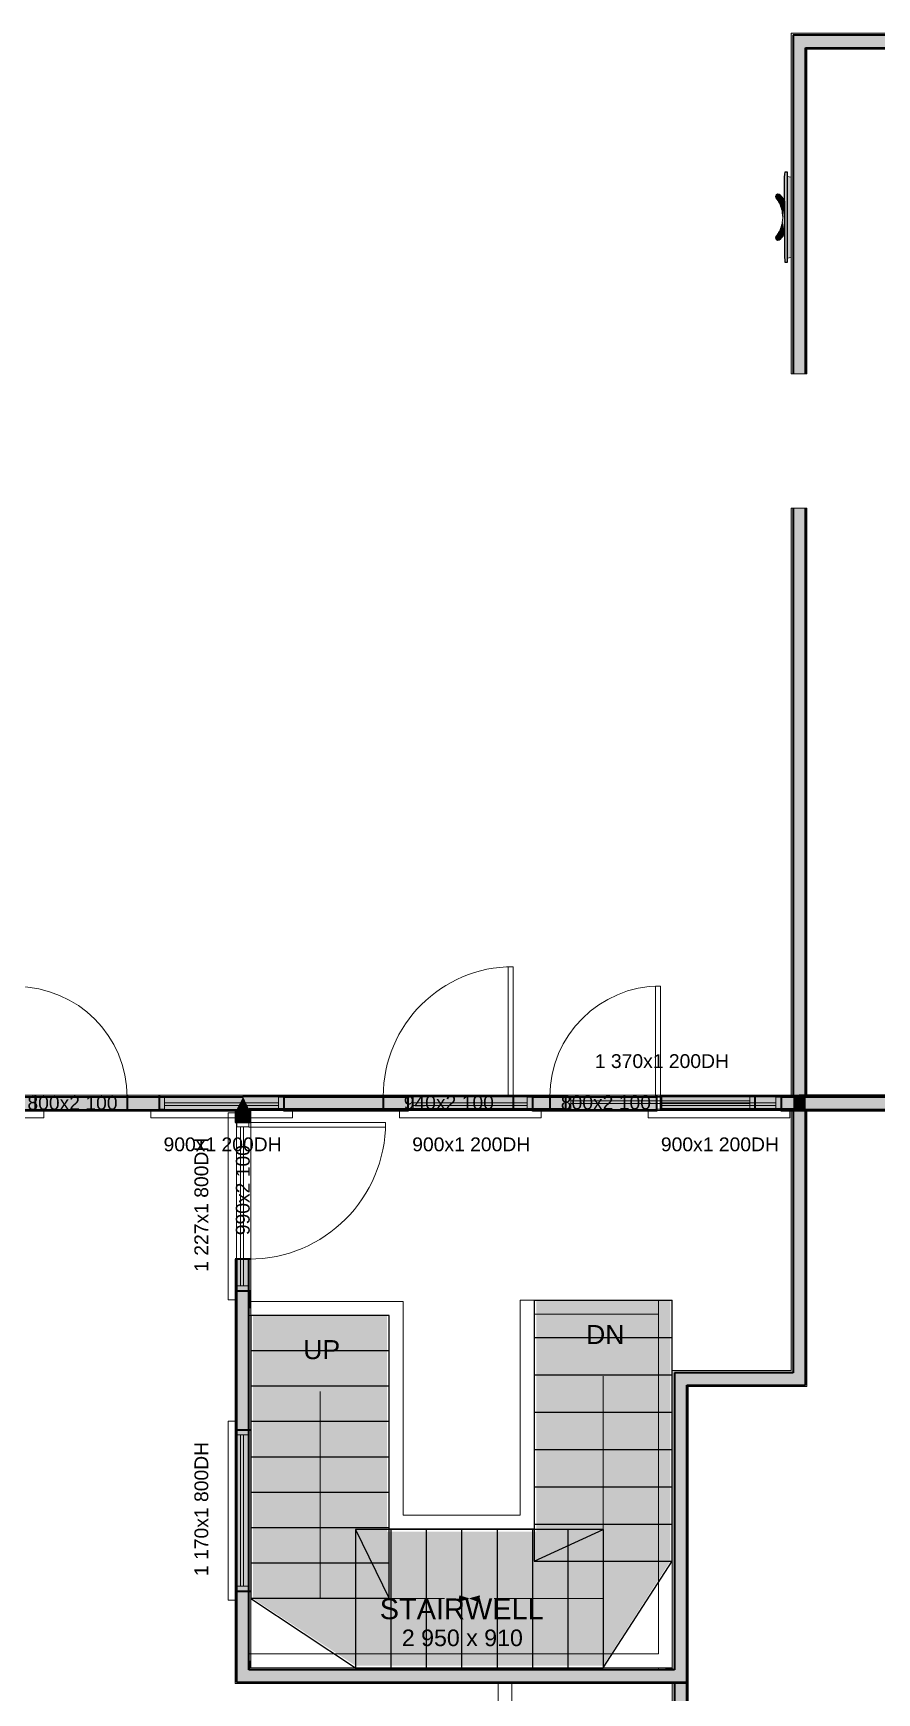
# Model space of a CAD drawing. Header units: inches. Extents: x -2190 to 40245, y -11272 to 33470.
# Drawn here: x 15819 to 21925, y 11099 to 23112 of the extents above; entities that cross this region are included whole.
import ezdxf

# ---------------------------------------------------------------- set-up
doc = ezdxf.new("R2010")
doc.units = ezdxf.units.IN
doc.header["$LTSCALE"] = 96
doc.header["$MEASUREMENT"] = 0
for name, color, linetype, lineweight, true_color in [('Doors-1', 216, 'Continuous', 18, 0x800080), ('Doors-2', 216, 'Continuous', 18, 0x800080), ('Doors__Labels-1', 176, 'Continuous', 18, 0x000080), ('Doors__Labels-2', 176, 'Continuous', 18, 0x000080), ('Furniture__Interior-1', 216, 'Continuous', 25, 0x800080), ('Room_Labels-2', 136, 'Continuous', 18, 0x008080), ('Rooms__Interior_Dimensions-2', 136, 'Continuous', 18, 0x008080), ('Stairs_&_Landings-1', 18, 'Continuous', 25, 0x000000), ('Stairs_&_Landings-2', 18, 'Continuous', 25, 0x000000), ('Walls___Normal-1', 18, 'Continuous', 35, 0x000000), ('Walls___Normal-2', 18, 'Continuous', 35, 0x000000), ('Walls___Normal-3', 18, 'Continuous', 35, 0x000000), ('Walls___Normal-Ext_T_Frame_-_600_OC_-_Int_PB_Ext_WRC_cladding-L1-1', 18, 'Continuous', 35, 0x000000), ('Walls___Normal-Ext_T_Frame_-_600_OC_-_Int_PB_Ext_WRC_cladding-L1-2', 18, 'Continuous', 35, 0x000000), ('Walls___Normal-Ext_T_Frame_-_600_OC_-_Int_PB_Ext_WRC_cladding-L1-3', 18, 'Continuous', 35, 0x000000), ('Walls___Normal-Ext_T_Frame_-_600_OC_-_Int_PB_Ext_WRC_cladding-L2-1', 18, 'Continuous', 35, 0x000000), ('Walls___Normal-Ext_T_Frame_-_600_OC_-_Int_PB_Ext_WRC_cladding-L2-2', 18, 'Continuous', 35, 0x000000), ('Walls___Normal-Ext_T_Frame_-_600_OC_-_Int_PB_Ext_WRC_cladding-L2-3', 18, 'Continuous', 35, 0x000000), ('Walls___Normal-Ext_T_Frame_-_600_OC_-_Int_PB_Ext_WRC_cladding-L3-1', 18, 'Continuous', 35, 0x000000), ('Walls___Normal-Ext_T_Frame_-_600_OC_-_Int_PB_Ext_WRC_cladding-L3-2', 18, 'Continuous', 35, 0x000000), ('Walls___Normal-Ext_T_Frame_-_600_OC_-_Int_PB_Ext_WRC_cladding-L3-3', 18, 'Continuous', 35, 0x000000), ('Walls___Normal-Ext_T_Frame_-_600_OC_-_Int_PB_Ext_WRC_cladding-L4-1', 18, 'Continuous', 35, 0x000000), ('Walls___Normal-Ext_T_Frame_-_600_OC_-_Int_PB_Ext_WRC_cladding-L4-2', 18, 'Continuous', 35, 0x000000), ('Walls___Normal-Ext_T_Frame_-_600_OC_-_Int_PB_Ext_WRC_cladding-L4-3', 18, 'Continuous', 35, 0x000000), ('Walls___Normal-Int_S_Frame_-_600_OC_-_PB_both_sides-L1-1', 18, 'Continuous', 35, 0x000000), ('Walls___Normal-Int_S_Frame_-_600_OC_-_PB_both_sides-L1-2', 18, 'Continuous', 35, 0x000000), ('Walls___Normal-Int_S_Frame_-_600_OC_-_PB_both_sides-L2-1', 18, 'Continuous', 35, 0x000000), ('Walls___Normal-Int_S_Frame_-_600_OC_-_PB_both_sides-L2-2', 18, 'Continuous', 35, 0x000000), ('Walls___Normal-Int_S_Frame_-_600_OC_-_PB_both_sides-L3-1', 18, 'Continuous', 35, 0x000000), ('Walls___Normal-Int_S_Frame_-_600_OC_-_PB_both_sides-L3-2', 18, 'Continuous', 35, 0x000000), ('Walls___Normal-Int_S_Frame_-_600_OC_-_PB_both_sides-L4-1', 18, 'Continuous', 35, 0x000000), ('Walls___Normal-Int_S_Frame_-_600_OC_-_PB_both_sides-L4-2', 18, 'Continuous', 35, 0x000000), ('Walls___Railings-1', 18, 'Continuous', 18, 0x000000), ('Walls___Railings-2', 18, 'Continuous', 18, 0x000000), ('Windows-1', 18, 'Continuous', 18, 0x000000), ('Windows-2', 18, 'Continuous', 18, 0x000000), ('Windows-3', 18, 'Continuous', 18, 0x000000), ('Windows__Labels-1', 176, 'Continuous', 9, 0x000080), ('Windows__Labels-2', 176, 'Continuous', 9, 0x000080), ('Windows__Labels-3', 176, 'Continuous', 9, 0x000080)]:
    doc.layers.add(name, color=color, linetype=linetype, lineweight=lineweight, true_color=true_color)
doc.linetypes.add('AIR_SUPPLY', pattern='A,0.37,-0.2,-1e-07,["A / S",Standard,S=0.0938,R=0,X=-0.1,Y=-0.05],-0.25,0.38', length=1.2)

# ---------------------------------------------------------------- blocks, each defined once
blk = doc.blocks.new('Home_Electronics_Monitors_Flat_Panel')
at = {"color": 216, "true_color": 0x800080}
blk.add_lwpolyline([(-131.2, 33.7), (131.2, 33.7), (131.2, 28.1), (123.8, 27.4), (116.4, 26.9), (108.9, 26.9), (-109, 26.3), (-116.5, 26.3), (-123.9, 26.7), (-131.2, 27.5)], close=True, dxfattribs=at)
at = {"color": 216, "linetype": 'Continuous', "lineweight": 18, "true_color": 0x800080}
for points in [[(-118.1, 33.7), (-116.3, 45), (116.2, 45), (118.1, 33.7)], [(48, 26.3), (51.3, 24), (54.5, 21.6), (57.7, 19.1), (60.9, 16.5), (63.9, 13.9), (66.9, 10.4), (67.3, 5.8), (65, 1.8), (60.8, 0), (56.3, 1), (52.5, 3.7), (48.6, 6.3), (44.6, 8.8), (40.5, 11), (36.3, 13), (32, 14.7), (27.6, 16.3), (23.1, 17.6), (18.5, 18.7), (14, 19.5), (9.3, 20.1), (0, 20.6), (-4.7, 20.5), (-14, 19.5), (-18.5, 18.7), (-23.1, 17.6), (-27.6, 16.3), (-32, 14.7), (-36.3, 13), (-40.5, 11), (-44.6, 8.8), (-48.6, 6.3), (-52.5, 3.7), (-56.2, 1), (-60.8, 0), (-65, 1.8), (-67.3, 5.8), (-66.9, 10.4), (-63.9, 13.9), (-60.9, 16.5), (-57.7, 19.1), (-54.5, 21.6), (-51.3, 24), (-48, 26.3), (-46.9, 27.1), (46.9, 27.1)]]:
    blk.add_lwpolyline(points, close=True, dxfattribs=at)
for points in [[(-9.6, 26.9), (-10.4, 26.4), (-11.6, 26), (-12.8, 26), (-14, 26.4), (-14.7, 26.9)], [(-1.5, 26.9), (-2.3, 26.4), (-3.5, 26), (-4.7, 26), (-5.8, 26.4), (-6.6, 26.9)], [(6.6, 26.9), (5.8, 26.4), (4.7, 26), (3.5, 26), (2.3, 26.4), (1.5, 26.9)], [(14.7, 26.9), (14, 26.4), (12.8, 26), (11.6, 26), (10.4, 26.4), (9.6, 26.9)]]:
    blk.add_lwpolyline(points, dxfattribs=at)
at = {"color": 7, "true_color": 0xffffff}
for points in [[(-131.2, 27.5), (-131.2, 33.7), (131.2, 28.1), (131.2, 33.7)], [(-131.2, 27.5), (131.2, 28.1), (116.4, 26.9), (123.8, 27.4)], [(-131.2, 27.5), (116.4, 26.9), (-109, 26.3), (108.9, 26.9)], [(-131.2, 27.5), (-109, 26.3), (-123.9, 26.7), (-116.5, 26.3)]]:
    blk.add_solid(points, dxfattribs=at)
at = {"color": 7, "linetype": 'Continuous', "lineweight": 18, "true_color": 0xffffff}
for points in [[(118.1, 33.7), (-118.1, 33.7), (116.2, 45), (-116.3, 45)], [(-54.5, 21.6), (-60.8, 0), (-67.3, 5.8), (-65, 1.8)], [(-54.5, 21.6), (-67.3, 5.8), (-63.9, 13.9), (-66.9, 10.4)], [(-54.5, 21.6), (-63.9, 13.9), (-57.7, 19.1), (-60.9, 16.5)], [(-54.5, 21.6), (-44.6, 8.8), (-60.8, 0), (-48.6, 6.3)], [(-52.5, 3.7), (-60.8, 0), (-52.5, 3.7), (-48.6, 6.3)], [(-60.8, 0), (-52.5, 3.7), (-60.8, 0), (-56.2, 1)], [(-51.3, 24), (-40.5, 11), (-54.5, 21.6), (-44.6, 8.8)], [(-46.9, 27.1), (-36.3, 13), (-51.3, 24), (-40.5, 11)], [(-46.9, 27.1), (-51.3, 24), (-46.9, 27.1), (-48, 26.3)], [(46.9, 27.1), (9.3, 20.1), (-46.9, 27.1), (0, 20.6)], [(-4.7, 20.5), (-46.9, 27.1), (-4.7, 20.5), (0, 20.6)], [(-14, 19.5), (-46.9, 27.1), (-14, 19.5), (-4.7, 20.5)], [(-18.5, 18.7), (-46.9, 27.1), (-18.5, 18.7), (-14, 19.5)], [(-23.1, 17.6), (-46.9, 27.1), (-23.1, 17.6), (-18.5, 18.7)], [(-27.6, 16.3), (-46.9, 27.1), (-27.6, 16.3), (-23.1, 17.6)], [(-32, 14.7), (-46.9, 27.1), (-32, 14.7), (-27.6, 16.3)], [(-36.3, 13), (-46.9, 27.1), (-36.3, 13), (-32, 14.7)], [(9.3, 20.1), (46.9, 27.1), (9.3, 20.1), (14, 19.5)], [(14, 19.5), (46.9, 27.1), (14, 19.5), (18.5, 18.7)], [(18.5, 18.7), (46.9, 27.1), (18.5, 18.7), (23.1, 17.6)], [(23.1, 17.6), (46.9, 27.1), (23.1, 17.6), (27.6, 16.3)], [(27.6, 16.3), (46.9, 27.1), (27.6, 16.3), (32, 14.7)], [(32, 14.7), (46.9, 27.1), (32, 14.7), (36.3, 13)], [(51.3, 24), (40.5, 11), (46.9, 27.1), (36.3, 13)], [(54.5, 21.6), (44.6, 8.8), (51.3, 24), (40.5, 11)], [(60.8, 0), (48.6, 6.3), (54.5, 21.6), (44.6, 8.8)], [(51.3, 24), (46.9, 27.1), (51.3, 24), (48, 26.3)], [(48.6, 6.3), (60.8, 0), (48.6, 6.3), (52.5, 3.7)], [(52.5, 3.7), (60.8, 0), (52.5, 3.7), (56.3, 1)], [(60.8, 0), (54.5, 21.6), (60.9, 16.5), (57.7, 19.1)], [(60.8, 0), (60.9, 16.5), (66.9, 10.4), (63.9, 13.9)], [(60.8, 0), (66.9, 10.4), (65, 1.8), (67.3, 5.8)]]:
    blk.add_solid(points, dxfattribs=at)

msp = doc.modelspace()

# ---------------------------------------------------------------- linework, layer by layer
at = {"layer": 'Doors-1', "color": 216, "linetype": 'Continuous', "lineweight": 18, "true_color": 0x800080}
for p, q in [((19292.5, 16355), (19257.5, 16355)), ((19257.5, 15415), (19257.5, 16355)), ((19292.5, 15415), (19292.5, 16355)), ((19257.5, 15415), (19292.5, 15415)), ((15698.6, 15320), (16498.6, 15320)), ((17290, 15228), (17290, 14238)), ((17380, 15228), (18370, 15228)), ((17380, 15193), (17380, 15228)), ((17380, 15193), (18370, 15193)), ((18370, 15228), (18370, 15193))]:
    msp.add_line(p, q, dxfattribs=at)
for centre, radius, start, end in [((19292.5, 15415), 940, 90, 180), ((15698.6, 15410), 800, 0, 90), ((17380, 15228), 990, 270, 0)]:
    msp.add_arc(centre, radius, start, end, dxfattribs=at)
at = {"layer": 'Doors-2', "color": 216, "linetype": 'Continuous', "lineweight": 18, "true_color": 0x800080}
for p, q in [((20359.6, 16215), (20324.6, 16215)), ((20324.6, 15415), (20324.6, 16215)), ((20359.6, 15415), (20359.6, 16215)), ((20324.6, 15415), (20359.6, 15415)), ((19445, 13841), (20345, 13841))]:
    msp.add_line(p, q, dxfattribs=at)
msp.add_arc((20359.6, 15415), 800, 90, 180, dxfattribs=at)
at = {"layer": 'Stairs_&_Landings-1', "color": 18, "linetype": 'Continuous', "lineweight": 25, "true_color": 0x000000}
for p, q in [((19445, 13941), (19445, 13671)), ((19445, 13941), (20445, 13941)), ((20445, 13671), (20445, 13941)), ((18395, 13831), (17395, 13831)), ((18395, 13574.8), (18395, 13831)), ((18395, 13574.8), (17395, 13574.8)), ((18395, 13318.5), (18395, 13574.8)), ((19445, 13671), (19445, 13401)), ((19445, 13671), (20445, 13671)), ((20445, 13401), (20445, 13671)), ((19445, 13401), (19445, 13131)), ((19445, 13401), (20445, 13401)), ((18395, 13318.5), (17395, 13318.5)), ((18395, 13062.2), (18395, 13318.5)), ((19445, 13131), (19445, 12861)), ((19445, 13131), (20445, 13131)), ((18395, 13062.2), (17395, 13062.2)), ((18395, 12806), (18395, 13062.2)), ((19445, 12861), (19445, 12591)), ((19445, 12861), (20445, 12861)), ((18395, 12806), (17395, 12806)), ((18395, 12549.8), (18395, 12806)), ((18395, 12549.8), (17395, 12549.8)), ((18395, 12293.5), (18395, 12549.8)), ((19445, 12591), (19445, 12321)), ((19445, 12591), (20445, 12591)), ((18395, 12293.5), (17395, 12293.5)), ((18151.2, 12281), (18395, 11781)), ((18407.5, 12281), (18151.2, 12281)), ((18151.2, 12281), (18151.2, 11281)), ((18395, 12037.2), (18395, 12293.5)), ((18663.8, 12281), (18407.5, 12281)), ((18407.5, 12281), (18407.5, 11281)), ((18920, 12281), (18663.8, 12281)), ((18663.8, 12281), (18663.8, 11281)), ((19176.2, 12281), (18920, 12281)), ((18920, 12281), (18920, 11281)), ((19432.5, 12281), (19176.2, 12281)), ((19176.2, 12281), (19176.2, 11281)), ((19688.8, 12281), (19432.5, 12281)), ((19432.5, 12281), (19432.5, 11281)), ((19445, 12321), (19445, 12051)), ((19445, 12321), (20445, 12321)), ((19445, 12051), (19945, 12281)), ((19945, 12281), (19688.8, 12281)), ((19688.8, 12281), (19688.8, 11281)), ((19945, 12281), (19945, 11281)), ((18395, 12037.2), (17395, 12037.2)), ((18395, 11781), (18395, 12037.2)), ((19445, 12051), (20445, 12051)), ((18395, 11781), (17395, 11781))]:
    msp.add_line(p, q, dxfattribs=at)
at = {"layer": 'Stairs_&_Landings-1', "color": 176, "lineweight": 18, "true_color": 0x000080}
for p, q in [((17895, 13281), (17895, 11781)), ((17895, 11781), (18795, 11781)), ((18900, 11761), (18907, 11801)), ((18970, 11781), (18900, 11761)), ((18907, 11801), (18970, 11781))]:
    msp.add_line(p, q, dxfattribs=at)
at = {"layer": 'Stairs_&_Landings-1', "color": 7, "linetype": 'AIR_SUPPLY', "true_color": 0xffffff}
for points in [[(19460, 13941), (20430, 13941), (19460, 13671), (20430, 13671)], [(18380, 13574.8), (17410, 13574.8), (18380, 13831), (17410, 13831)], [(18380, 13318.5), (17410, 13318.5), (18380, 13574.8), (17410, 13574.8)], [(19460, 13671), (20430, 13671), (19460, 13401), (20430, 13401)], [(19460, 13401), (20430, 13401), (19460, 13131), (20430, 13131)], [(18380, 13062.2), (17410, 13062.2), (18380, 13318.5), (17410, 13318.5)], [(19460, 13131), (20430, 13131), (19460, 12861), (20430, 12861)], [(18380, 12806), (17410, 12806), (18380, 13062.2), (17410, 13062.2)], [(19460, 12861), (20430, 12861), (19460, 12591), (20430, 12591)], [(18380, 12549.8), (17410, 12549.8), (18380, 12806), (17410, 12806)], [(18380, 12293.5), (17410, 12293.5), (18380, 12549.8), (17410, 12549.8)], [(19460, 12591), (20430, 12591), (19460, 12321), (20430, 12321)], [(18380, 12037.2), (17410, 12037.2), (18380, 12293.5), (17410, 12293.5)], [(18151.2, 12266), (18151.2, 11296), (18380, 11781), (17410, 11781)], [(18407.5, 12266), (18407.5, 11296), (18151.2, 12266), (18151.2, 11296)], [(18663.8, 12266), (18663.8, 11296), (18407.5, 12266), (18407.5, 11296)], [(18920, 12266), (18920, 11296), (18663.8, 12266), (18663.8, 11296)], [(19176.2, 12266), (19176.2, 11296), (18920, 12266), (18920, 11296)], [(19432.5, 12266), (19432.5, 11296), (19176.2, 12266), (19176.2, 11296)], [(19688.8, 12266), (19688.8, 11296), (19432.5, 12266), (19432.5, 11296)], [(19460, 12321), (20430, 12321), (19460, 12051), (20430, 12051)], [(19460, 12051), (20430, 12051), (19945, 12266), (19945, 11296)], [(19945, 12266), (19945, 11296), (19688.8, 12266), (19688.8, 11296)], [(18380, 11781), (17410, 11781), (18380, 12037.2), (17410, 12037.2)]]:
    msp.add_solid(points, dxfattribs=at)
at = {"layer": 'Stairs_&_Landings-1', "color": 7, "lineweight": 18, "true_color": 0xffffff}
msp.add_solid([(18970, 11781), (18900, 11761), (18970, 11781), (18907, 11801)], dxfattribs=at)
at = {"layer": 'Stairs_&_Landings-2', "color": 18, "linetype": 'Continuous', "lineweight": 25, "true_color": 0x000000}
for p, q in [((19445, 13941), (19445, 13671)), ((19445, 13941), (20445, 13941)), ((20445, 13671), (20445, 13941)), ((18395, 13831), (17395, 13831)), ((17395, 13831), (17395, 13574.8)), ((18395, 13574.8), (18395, 13831)), ((18395, 13574.8), (17395, 13574.8)), ((17395, 13574.8), (17395, 13318.5)), ((18395, 13318.5), (18395, 13574.8)), ((19445, 13671), (19445, 13401)), ((19445, 13671), (20445, 13671)), ((20445, 13401), (20445, 13671)), ((19445, 13401), (19445, 13131)), ((19445, 13401), (20445, 13401)), ((20445, 13131), (20445, 13401)), ((18395, 13318.5), (17395, 13318.5)), ((17395, 13318.5), (17395, 13062.2)), ((18395, 13062.2), (18395, 13318.5)), ((19445, 13131), (19445, 12861)), ((19445, 13131), (20445, 13131)), ((20445, 12861), (20445, 13131)), ((18395, 13062.2), (17395, 13062.2)), ((17395, 13062.2), (17395, 12806)), ((18395, 12806), (18395, 13062.2)), ((19445, 12861), (19445, 12591)), ((19445, 12861), (20445, 12861)), ((20445, 12591), (20445, 12861)), ((18395, 12806), (17395, 12806)), ((17395, 12806), (17395, 12549.8)), ((18395, 12549.8), (18395, 12806)), ((18395, 12549.8), (17395, 12549.8)), ((17395, 12549.8), (17395, 12293.5)), ((18395, 12293.5), (18395, 12549.8)), ((19445, 12591), (19445, 12321)), ((19445, 12591), (20445, 12591)), ((20445, 12321), (20445, 12591)), ((18395, 12293.5), (17395, 12293.5)), ((17395, 12293.5), (17395, 12037.2)), ((18151.2, 12281), (18395, 11781)), ((18407.5, 12281), (18151.2, 12281)), ((18151.2, 12281), (18151.2, 11281)), ((18395, 12037.2), (18395, 12293.5)), ((18663.8, 12281), (18407.5, 12281)), ((18407.5, 12281), (18407.5, 11281)), ((18920, 12281), (18663.8, 12281)), ((18663.8, 12281), (18663.8, 11281)), ((19176.2, 12281), (18920, 12281)), ((18920, 12281), (18920, 11281)), ((19432.5, 12281), (19176.2, 12281)), ((19176.2, 12281), (19176.2, 11281)), ((19688.8, 12281), (19432.5, 12281)), ((19432.5, 12281), (19432.5, 11281)), ((19445, 12321), (19445, 12051)), ((19445, 12321), (20445, 12321)), ((19445, 12051), (19945, 12281)), ((19945, 12281), (19688.8, 12281)), ((19688.8, 12281), (19688.8, 11281)), ((19945, 12281), (19945, 11281)), ((20445, 12051), (20445, 12321)), ((18395, 12037.2), (17395, 12037.2)), ((17395, 12037.2), (17395, 11781)), ((18395, 11781), (18395, 12037.2)), ((19445, 12051), (20445, 12051)), ((19945, 11281), (20445, 12051)), ((18395, 11781), (17395, 11781)), ((17395, 11781), (18151.2, 11281)), ((18151.2, 11281), (18407.5, 11281)), ((18407.5, 11281), (18663.8, 11281)), ((18663.8, 11281), (18920, 11281)), ((18920, 11281), (19176.2, 11281)), ((19176.2, 11281), (19432.5, 11281)), ((19432.5, 11281), (19688.8, 11281)), ((19688.8, 11281), (19945, 11281))]:
    msp.add_line(p, q, dxfattribs=at)
at = {"layer": 'Stairs_&_Landings-2', "color": 176, "lineweight": 18, "true_color": 0x000080}
for p, q in [((19945, 13391), (19945, 11781)), ((18980, 11781), (19050, 11801)), ((19043, 11761), (18980, 11781)), ((19050, 11801), (19043, 11761)), ((19945, 11781), (19155, 11781))]:
    msp.add_line(p, q, dxfattribs=at)
at = {"layer": 'Stairs_&_Landings-2', "color": 7, "linetype": 'AIR_SUPPLY', "true_color": 0xffffff}
for points in [[(19460, 13941), (20430, 13941), (19460, 13671), (20430, 13671)], [(18380, 13574.8), (17410, 13574.8), (18380, 13831), (17410, 13831)], [(18380, 13318.5), (17410, 13318.5), (18380, 13574.8), (17410, 13574.8)], [(19460, 13671), (20430, 13671), (19460, 13401), (20430, 13401)], [(19460, 13401), (20430, 13401), (19460, 13131), (20430, 13131)], [(18380, 13062.2), (17410, 13062.2), (18380, 13318.5), (17410, 13318.5)], [(19460, 13131), (20430, 13131), (19460, 12861), (20430, 12861)], [(18380, 12806), (17410, 12806), (18380, 13062.2), (17410, 13062.2)], [(19460, 12861), (20430, 12861), (19460, 12591), (20430, 12591)], [(18380, 12549.8), (17410, 12549.8), (18380, 12806), (17410, 12806)], [(18380, 12293.5), (17410, 12293.5), (18380, 12549.8), (17410, 12549.8)], [(19460, 12591), (20430, 12591), (19460, 12321), (20430, 12321)], [(18380, 12037.2), (17410, 12037.2), (18380, 12293.5), (17410, 12293.5)], [(18151.2, 12266), (18151.2, 11296), (18380, 11781), (17410, 11781)], [(18407.5, 12266), (18407.5, 11296), (18151.2, 12266), (18151.2, 11296)], [(18663.8, 12266), (18663.8, 11296), (18407.5, 12266), (18407.5, 11296)], [(18920, 12266), (18920, 11296), (18663.8, 12266), (18663.8, 11296)], [(19176.2, 12266), (19176.2, 11296), (18920, 12266), (18920, 11296)], [(19432.5, 12266), (19432.5, 11296), (19176.2, 12266), (19176.2, 11296)], [(19688.8, 12266), (19688.8, 11296), (19432.5, 12266), (19432.5, 11296)], [(19460, 12321), (20430, 12321), (19460, 12051), (20430, 12051)], [(19460, 12051), (20430, 12051), (19945, 12266), (19945, 11296)], [(19945, 12266), (19945, 11296), (19688.8, 12266), (19688.8, 11296)], [(18380, 11781), (17410, 11781), (18380, 12037.2), (17410, 12037.2)]]:
    msp.add_solid(points, dxfattribs=at)
at = {"layer": 'Stairs_&_Landings-2', "color": 7, "lineweight": 18, "true_color": 0xffffff}
msp.add_solid([(18980, 11781), (19050, 11801), (18980, 11781), (19043, 11761)], dxfattribs=at)
at = {"layer": 'Walls___Normal-1'}
for p, q in [((16498.6, 15425), (16498.6, 15310)), ((18352.5, 15425), (18352.5, 15315)), ((19292.5, 15425), (19292.5, 15315)), ((19673.3, 15315), (19673.3, 15425)), ((21043.3, 15425), (21043.3, 15315)), ((17395, 15228), (17280, 15228)), ((17395, 14238), (17280, 14238))]:
    msp.add_line(p, q, dxfattribs=at)
at = {"layer": 'Walls___Normal-1', "color": 1, "true_color": 0xff0000}
for points in [[(21305, 20646.8), (21305, 23111.8), (21320, 20646.8), (21320, 23096.8)], [(21305, 23111.8), (24265, 23111.8), (21320, 23096.8), (24275, 23096.8)], [(21305, 15425), (21305, 19675), (21320, 15415), (21320, 19675)], [(16498.6, 15425), (17337.5, 15425), (16498.6, 15410), (17337.5, 15410)], [(21420, 15427.5), (22462.5, 15427.5), (21410, 15412.5), (22477.5, 15412.5)], [(17395, 15315), (17395, 15228), (17380, 15325), (17380, 15228)], [(21305, 13431), (21305, 15315), (21320, 13416), (21320, 15325)], [(17395, 14238), (17395, 11281), (17380, 14238), (17380, 11266)], [(20445, 13431), (21305, 13431), (20460, 13416), (21320, 13416)], [(20445, 11281), (20445, 13431), (20460, 11266), (20460, 13416)], [(17395, 11281), (20445, 11281), (17380, 11266), (20460, 11266)], [(20445, 4546), (20445, 11166), (20460, 4546), (20460, 11176)]]:
    msp.add_solid(points, dxfattribs=at)
at = {"layer": 'Walls___Normal-1', "color": 8, "true_color": 0x808080}
for points in [[(21320, 20646.8), (21320, 23096.8), (21410, 20646.8), (21410, 23006.8)], [(21320, 23096.8), (24275, 23096.8), (21410, 23006.8), (24275, 23006.8)], [(21320, 15415), (21320, 19675), (21410, 15412.5), (21410, 19675)], [(16498.6, 15410), (17337.5, 15410), (16498.6, 15320), (17290, 15320)], [(17337.5, 15415), (17380, 15325), (17337.5, 15410), (17290, 15320)], [(17337.5, 15415), (18352.5, 15415), (17380, 15325), (18352.5, 15325)], [(19292.5, 15415), (19673.3, 15415), (19292.5, 15325), (19673.3, 15325)], [(21043.3, 15415), (21320, 15415), (21043.3, 15325), (21320, 15325)], [(21320, 15325), (21320, 15415), (21410, 15322.5), (21410, 15412.5)], [(21410, 15412.5), (22477.5, 15412.5), (21410, 15322.5), (22567.5, 15322.5)], [(17380, 15325), (17380, 15228), (17290, 15320), (17290, 15228)], [(21320, 13416), (21320, 15325), (21410, 13326), (21410, 15322.5)], [(17380, 14238), (17380, 11266), (17290, 14238), (17290, 11176)], [(20460, 13416), (21320, 13416), (20550, 13326), (21410, 13326)], [(20460, 4546), (20460, 13416), (20550, 4546), (20550, 13326)], [(17380, 11266), (20460, 11266), (17290, 11176), (20460, 11176)]]:
    msp.add_solid(points, dxfattribs=at)
at = {"layer": 'Walls___Normal-2'}
for p, q in [((19559.6, 15425), (19559.6, 15315)), ((20359.6, 15425), (20359.6, 15315)), ((17280, 15234), (17395, 15234)), ((17395, 14007), (17280, 14007)), ((17280, 13003.4), (17395, 13003.4)), ((17395, 11833.4), (17280, 11833.4))]:
    msp.add_line(p, q, dxfattribs=at)
at = {"layer": 'Walls___Normal-2', "color": 1, "true_color": 0xff0000}
for points in [[(12252.5, 15425), (17337.5, 15425), (12252.5, 15410), (17337.5, 15410)], [(21362.5, 15427.5), (22462.5, 15427.5), (21362.5, 15412.5), (22477.5, 15412.5)], [(17395, 15315), (17395, 15234), (17380, 15325), (17380, 15234)], [(21305, 13431), (21305, 15315), (21320, 13416), (21320, 15325)], [(17395, 14007), (17395, 13881), (17380, 14007), (17380, 13881)], [(17395, 13881), (17395, 13003.4), (17380, 13881), (17380, 13003.4)], [(20445, 11281), (20445, 13431), (20460, 11266), (20460, 13416)], [(20445, 13431), (21305, 13431), (20460, 13416), (21320, 13416)], [(17395, 11833.4), (17395, 11331), (17380, 11833.4), (17380, 11331)], [(17395, 11331), (17395, 11281), (17380, 11331), (17380, 11266)], [(17395, 11281), (20395, 11281), (17380, 11266), (20395, 11266)], [(20395, 11281), (20445, 11281), (20395, 11266), (20460, 11266)]]:
    msp.add_solid(points, dxfattribs=at)
at = {"layer": 'Walls___Normal-2', "color": 8, "true_color": 0x808080}
for points in [[(12252.5, 15410), (17337.5, 15410), (12300, 15320), (17290, 15320)], [(17337.5, 15415), (17380, 15325), (17337.5, 15410), (17290, 15320)], [(17337.5, 15415), (19559.6, 15415), (17380, 15325), (19559.6, 15325)], [(20359.6, 15415), (21362.5, 15415), (20359.6, 15325), (21320, 15325)], [(21362.5, 15415), (21362.5, 15412.5), (21320, 15325), (21410, 15322.5)], [(21362.5, 15412.5), (22477.5, 15412.5), (21410, 15322.5), (22567.5, 15322.5)], [(17380, 15325), (17380, 15234), (17290, 15320), (17290, 15234)], [(21320, 13416), (21320, 15325), (21410, 13326), (21410, 15322.5)], [(17380, 14007), (17380, 13003.4), (17290, 14007), (17290, 13003.4)], [(20460, 11266), (20460, 13416), (20550, 11176), (20550, 13326)], [(20460, 13416), (21320, 13416), (20550, 13326), (21410, 13326)], [(17380, 11833.4), (17380, 11266), (17290, 11833.4), (17290, 11176)], [(17380, 11266), (20460, 11266), (17290, 11176), (20550, 11176)]]:
    msp.add_solid(points, dxfattribs=at)
at = {"layer": 'Walls___Normal-3'}
for p, q in [((15832.5, 15425), (15832.5, 15310)), ((16732.5, 15310), (16732.5, 15425)), ((17632.5, 15425), (17632.5, 15310)), ((18532.5, 15310), (18532.5, 15425)), ((19432.5, 15425), (19432.5, 15310)), ((20332.5, 15310), (20332.5, 15425)), ((21232.5, 15425), (21232.5, 15310))]:
    msp.add_line(p, q, dxfattribs=at)
at = {"layer": 'Walls___Normal-3', "color": 1, "true_color": 0xff0000}
for points in [[(15832.5, 15425), (16732.5, 15425), (15832.5, 15410), (16732.5, 15410)], [(17632.5, 15425), (18532.5, 15425), (17632.5, 15410), (18532.5, 15410)], [(19432.5, 15425), (20332.5, 15425), (19432.5, 15410), (20332.5, 15410)], [(21232.5, 15425), (22462.5, 15425), (21232.5, 15410), (22477.5, 15410)]]:
    msp.add_solid(points, dxfattribs=at)
at = {"layer": 'Walls___Normal-3', "color": 8, "true_color": 0x808080}
for points in [[(15832.5, 15410), (16732.5, 15410), (15832.5, 15320), (16732.5, 15320)], [(17632.5, 15410), (18532.5, 15410), (17632.5, 15320), (18532.5, 15320)], [(19432.5, 15410), (20332.5, 15410), (19432.5, 15320), (20332.5, 15320)], [(21232.5, 15410), (22477.5, 15410), (21232.5, 15320), (22567.5, 15320)]]:
    msp.add_solid(points, dxfattribs=at)
at = {"layer": 'Walls___Normal-Ext_T_Frame_-_600_OC_-_Int_PB_Ext_WRC_cladding-L1-1', "color": 18, "linetype": 'Continuous', "lineweight": 0, "true_color": 0x000000}
for p, q in [((21305, 23111.8), (21305, 20646.8)), ((24265, 23111.8), (21305, 23111.8)), ((21305, 20646.8), (21420, 20646.8)), ((21305, 19675), (21305, 15425)), ((21420, 19675), (21305, 19675)), ((17337.5, 15425), (16498.6, 15425)), ((22462.5, 15427.5), (21420, 15427.5)), ((17395, 15228), (17395, 15315)), ((21305, 15315), (21305, 13431)), ((17395, 11281), (17395, 14238)), ((21305, 13431), (20445, 13431)), ((20445, 13431), (20445, 11281)), ((20445, 11281), (17395, 11281)), ((20445, 11166), (20445, 4546))]:
    msp.add_line(p, q, dxfattribs=at)
at = {"layer": 'Walls___Normal-Ext_T_Frame_-_600_OC_-_Int_PB_Ext_WRC_cladding-L1-2', "color": 18, "linetype": 'Continuous', "lineweight": 0, "true_color": 0x000000}
for p, q in [((17337.5, 15425), (12252.5, 15425)), ((22462.5, 15427.5), (21362.5, 15427.5)), ((21362.5, 15427.5), (21362.5, 15425)), ((17395, 15234), (17395, 15315)), ((21305, 15315), (21305, 13431)), ((17395, 13881), (17395, 14007)), ((17395, 13003.4), (17395, 13881)), ((20445, 13431), (20445, 11281)), ((21305, 13431), (20445, 13431)), ((17395, 11331), (17395, 11833.4)), ((17395, 11281), (17395, 11331)), ((20395, 11281), (17395, 11281)), ((20445, 11281), (20395, 11281))]:
    msp.add_line(p, q, dxfattribs=at)
at = {"layer": 'Walls___Normal-Ext_T_Frame_-_600_OC_-_Int_PB_Ext_WRC_cladding-L1-3', "color": 18, "linetype": 'Continuous', "lineweight": 0, "true_color": 0x000000}
for p, q in [((16732.5, 15425), (15832.5, 15425)), ((18532.5, 15425), (17632.5, 15425)), ((20332.5, 15425), (19432.5, 15425)), ((22462.5, 15425), (21232.5, 15425))]:
    msp.add_line(p, q, dxfattribs=at)
at = {"layer": 'Walls___Normal-Ext_T_Frame_-_600_OC_-_Int_PB_Ext_WRC_cladding-L2-1', "color": 18, "linetype": 'Continuous', "lineweight": 35, "true_color": 0x000000}
for p, q in [((21320, 23096.8), (21320, 20646.8)), ((24275, 23096.8), (21320, 23096.8)), ((21320, 19675), (21320, 15415)), ((17337.5, 15410), (16498.6, 15410)), ((22477.5, 15412.5), (21410, 15412.5)), ((17380, 15228), (17380, 15325)), ((21320, 15325), (21320, 13416)), ((17380, 11266), (17380, 14238)), ((21320, 13416), (20460, 13416)), ((20460, 13416), (20460, 11266)), ((20460, 11266), (17380, 11266)), ((20460, 11176), (20460, 4546))]:
    msp.add_line(p, q, dxfattribs=at)
at = {"layer": 'Walls___Normal-Ext_T_Frame_-_600_OC_-_Int_PB_Ext_WRC_cladding-L2-2', "color": 18, "linetype": 'Continuous', "lineweight": 35, "true_color": 0x000000}
for p, q in [((17337.5, 15410), (12252.5, 15410)), ((22477.5, 15412.5), (21362.5, 15412.5)), ((17380, 15234), (17380, 15325)), ((21320, 15325), (21320, 13416)), ((17380, 13881), (17380, 14007)), ((17380, 13003.4), (17380, 13881)), ((20460, 13416), (20460, 11266)), ((21320, 13416), (20460, 13416)), ((17380, 11331), (17380, 11833.4)), ((17380, 11266), (17380, 11331)), ((20395, 11266), (17380, 11266)), ((20460, 11266), (20395, 11266))]:
    msp.add_line(p, q, dxfattribs=at)
at = {"layer": 'Walls___Normal-Ext_T_Frame_-_600_OC_-_Int_PB_Ext_WRC_cladding-L2-3', "color": 18, "linetype": 'Continuous', "lineweight": 35, "true_color": 0x000000}
for p, q in [((16732.5, 15410), (15832.5, 15410)), ((18532.5, 15410), (17632.5, 15410)), ((20332.5, 15410), (19432.5, 15410)), ((22477.5, 15410), (21232.5, 15410))]:
    msp.add_line(p, q, dxfattribs=at)
at = {"layer": 'Walls___Normal-Ext_T_Frame_-_600_OC_-_Int_PB_Ext_WRC_cladding-L3-1', "color": 18, "linetype": 'Continuous', "lineweight": 35, "true_color": 0x000000}
for p, q in [((21410, 20646.8), (21410, 23006.8)), ((21410, 23006.8), (24275, 23006.8)), ((21410, 15412.5), (21410, 19675)), ((16498.6, 15320), (17290, 15320)), ((17290, 15320), (17290, 15228)), ((21410, 13326), (21410, 15322.5)), ((21410, 15322.5), (22567.5, 15322.5)), ((17290, 14238), (17290, 11176)), ((20550, 13326), (21410, 13326)), ((20550, 4546), (20550, 13326)), ((17290, 11176), (19234.3, 11176)), ((19234.3, 11176), (20460, 11176))]:
    msp.add_line(p, q, dxfattribs=at)
at = {"layer": 'Walls___Normal-Ext_T_Frame_-_600_OC_-_Int_PB_Ext_WRC_cladding-L3-2', "color": 18, "linetype": 'Continuous', "lineweight": 35, "true_color": 0x000000}
for p, q in [((12300, 15320), (17290, 15320)), ((17290, 15320), (17290, 15234)), ((21410, 15322.5), (22567.5, 15322.5)), ((21410, 13326), (21410, 15322.5)), ((17290, 14007), (17290, 13003.4)), ((20550, 11176), (20550, 13326)), ((20550, 13326), (21410, 13326)), ((17290, 11833.4), (17290, 11176)), ((17290, 11176), (20550, 11176))]:
    msp.add_line(p, q, dxfattribs=at)
at = {"layer": 'Walls___Normal-Ext_T_Frame_-_600_OC_-_Int_PB_Ext_WRC_cladding-L3-3', "color": 18, "linetype": 'Continuous', "lineweight": 35, "true_color": 0x000000}
for p, q in [((15832.5, 15320), (16732.5, 15320)), ((17632.5, 15320), (18532.5, 15320)), ((19432.5, 15320), (20332.5, 15320)), ((21232.5, 15320), (22567.5, 15320))]:
    msp.add_line(p, q, dxfattribs=at)
at = {"layer": 'Walls___Normal-Ext_T_Frame_-_600_OC_-_Int_PB_Ext_WRC_cladding-L4-1', "color": 18, "linetype": 'Continuous', "lineweight": 0, "true_color": 0x000000}
for p, q in [((21420, 20646.8), (21420, 22996.8)), ((21420, 22996.8), (24265, 22996.8)), ((21420, 15427.5), (21420, 19675)), ((16498.6, 15310), (17280, 15310)), ((17280, 15310), (17280, 15228)), ((21420, 13316), (21420, 15312.5)), ((21420, 15312.5), (22577.5, 15312.5)), ((17280, 14238), (17280, 11166)), ((20560, 13316), (21420, 13316)), ((20560, 4546), (20560, 13316)), ((17280, 11166), (19234.3, 11166)), ((19234.3, 11166), (20445, 11166))]:
    msp.add_line(p, q, dxfattribs=at)
at = {"layer": 'Walls___Normal-Ext_T_Frame_-_600_OC_-_Int_PB_Ext_WRC_cladding-L4-2', "color": 18, "linetype": 'Continuous', "lineweight": 0, "true_color": 0x000000}
for p, q in [((12310, 15310), (17280, 15310)), ((17280, 15310), (17280, 15234)), ((21420, 15312.5), (22577.5, 15312.5)), ((21420, 13316), (21420, 15312.5)), ((17280, 14007), (17280, 13003.4)), ((20560, 11166), (20560, 13316)), ((20560, 13316), (21420, 13316)), ((17280, 11833.4), (17280, 11166)), ((17280, 11166), (20560, 11166))]:
    msp.add_line(p, q, dxfattribs=at)
at = {"layer": 'Walls___Normal-Ext_T_Frame_-_600_OC_-_Int_PB_Ext_WRC_cladding-L4-3', "color": 18, "linetype": 'Continuous', "lineweight": 0, "true_color": 0x000000}
for p, q in [((15832.5, 15310), (16732.5, 15310)), ((17632.5, 15310), (18532.5, 15310)), ((19432.5, 15310), (20332.5, 15310)), ((21232.5, 15310), (22577.5, 15310))]:
    msp.add_line(p, q, dxfattribs=at)
at = {"layer": 'Walls___Normal-Int_S_Frame_-_600_OC_-_PB_both_sides-L1-1', "color": 18, "linetype": 'Continuous', "lineweight": 0, "true_color": 0x000000}
for p, q in [((18352.5, 15425), (17337.5, 15425)), ((19673.3, 15425), (19292.5, 15425)), ((21305, 15425), (21043.3, 15425))]:
    msp.add_line(p, q, dxfattribs=at)
at = {"layer": 'Walls___Normal-Int_S_Frame_-_600_OC_-_PB_both_sides-L1-2', "color": 18, "linetype": 'Continuous', "lineweight": 0, "true_color": 0x000000}
for p, q in [((19559.6, 15425), (17337.5, 15425)), ((21362.5, 15425), (20359.6, 15425))]:
    msp.add_line(p, q, dxfattribs=at)
at = {"layer": 'Walls___Normal-Int_S_Frame_-_600_OC_-_PB_both_sides-L2-1', "color": 18, "linetype": 'Continuous', "lineweight": 35, "true_color": 0x000000}
for p, q in [((18352.5, 15415), (17337.5, 15415)), ((19673.3, 15415), (19292.5, 15415)), ((21320, 15415), (21043.3, 15415))]:
    msp.add_line(p, q, dxfattribs=at)
at = {"layer": 'Walls___Normal-Int_S_Frame_-_600_OC_-_PB_both_sides-L2-2', "color": 18, "linetype": 'Continuous', "lineweight": 35, "true_color": 0x000000}
for p, q in [((19559.6, 15415), (17337.5, 15415)), ((21362.5, 15415), (20359.6, 15415))]:
    msp.add_line(p, q, dxfattribs=at)
at = {"layer": 'Walls___Normal-Int_S_Frame_-_600_OC_-_PB_both_sides-L3-1', "color": 18, "linetype": 'Continuous', "lineweight": 35, "true_color": 0x000000}
for p, q in [((17380, 15325), (18352.5, 15325)), ((19292.5, 15325), (19673.3, 15325)), ((21043.3, 15325), (21320, 15325))]:
    msp.add_line(p, q, dxfattribs=at)
at = {"layer": 'Walls___Normal-Int_S_Frame_-_600_OC_-_PB_both_sides-L3-2', "color": 18, "linetype": 'Continuous', "lineweight": 35, "true_color": 0x000000}
for p, q in [((17380, 15325), (19559.6, 15325)), ((20359.6, 15325), (21320, 15325))]:
    msp.add_line(p, q, dxfattribs=at)
at = {"layer": 'Walls___Normal-Int_S_Frame_-_600_OC_-_PB_both_sides-L4-1', "color": 18, "linetype": 'Continuous', "lineweight": 0, "true_color": 0x000000}
for p, q in [((17395, 15315), (18352.5, 15315)), ((19292.5, 15315), (19673.3, 15315)), ((21043.3, 15315), (21305, 15315))]:
    msp.add_line(p, q, dxfattribs=at)
at = {"layer": 'Walls___Normal-Int_S_Frame_-_600_OC_-_PB_both_sides-L4-2', "color": 18, "linetype": 'Continuous', "lineweight": 0, "true_color": 0x000000}
for p, q in [((17395, 15315), (19559.6, 15315)), ((20359.6, 15315), (21305, 15315))]:
    msp.add_line(p, q, dxfattribs=at)
at = {"layer": 'Walls___Railings-1'}
for p, q in [((19184.3, 11176), (19184.3, 4596)), ((19284.3, 4596), (19284.3, 11176))]:
    msp.add_line(p, q, dxfattribs=at)
at = {"layer": 'Walls___Railings-2'}
for p, q in [((19445, 13941), (19345, 13941)), ((19345, 13941), (19345, 12385.5)), ((19445, 13941), (19445, 13841)), ((20445, 13941), (20345, 13941)), ((20345, 13941), (20345, 13841)), ((20445, 11266), (20445, 13941)), ((18496.6, 13931), (17380, 13931)), ((17380, 13831), (18396.6, 13831)), ((18396.6, 13831), (18396.6, 12285.5)), ((18496.6, 12385.5), (18496.6, 13931)), ((19445, 13841), (19445, 13841)), ((19445, 12285.5), (19445, 13841)), ((20345, 13841), (20345, 13841)), ((20345, 13841), (20345, 11381)), ((19345, 12385.5), (18496.6, 12385.5)), ((18396.6, 12285.5), (19445, 12285.5)), ((20345, 11381), (17380, 11381)), ((17380, 11281), (20345, 11281)), ((20345, 11281), (20345, 11266))]:
    msp.add_line(p, q, dxfattribs=at)
at = {"layer": 'Windows-1'}
for p, q in [((21043.3, 15425), (19673.3, 15425)), ((19710.3, 15412), (19673.3, 15412)), ((19673.3, 15412), (19673.3, 15325)), ((19710.3, 15412), (19710.3, 15325)), ((21006.3, 15384.5), (19710.3, 15384.5)), ((21043.3, 15412), (21006.3, 15412)), ((21006.3, 15412), (21006.3, 15325)), ((21043.3, 15412), (21043.3, 15325)), ((19710.3, 15325), (19673.3, 15325)), ((19673.3, 15315), (21043.3, 15315)), ((21006.3, 15364.5), (19710.3, 15364.5)), ((21043.3, 15325), (21006.3, 15325))]:
    msp.add_line(p, q, dxfattribs=at)
at = {"layer": 'Windows-2'}
for p, q in [((17280, 15296.5), (17230, 15296.5)), ((17230, 15296.5), (17230, 13944.5)), ((17293, 15234), (17293, 15197)), ((17293, 15234), (17380, 15234)), ((17293, 15197), (17380, 15197)), ((17320.5, 15197), (17320.5, 14044)), ((17340.5, 15197), (17340.5, 14044)), ((17380, 15234), (17380, 15197)), ((17395, 14007), (17395, 15234)), ((17230, 13944.5), (17280, 13944.5)), ((17293, 14044), (17293, 14007)), ((17293, 14044), (17380, 14044)), ((17293, 14007), (17380, 14007)), ((17380, 14044), (17380, 14007)), ((17280, 13065.9), (17230, 13065.9)), ((17230, 13065.9), (17230, 11770.9)), ((17293, 13003.4), (17293, 12966.4)), ((17293, 13003.4), (17380, 13003.4)), ((17380, 13003.4), (17380, 12966.4)), ((17395, 11833.4), (17395, 13003.4)), ((17293, 12966.4), (17380, 12966.4)), ((17320.5, 12966.4), (17320.5, 11870.4)), ((17340.5, 12966.4), (17340.5, 11870.4)), ((17293, 11870.4), (17293, 11833.4)), ((17293, 11870.4), (17380, 11870.4)), ((17293, 11833.4), (17380, 11833.4)), ((17380, 11870.4), (17380, 11833.4)), ((17230, 11770.9), (17280, 11770.9))]:
    msp.add_line(p, q, dxfattribs=at)
at = {"layer": 'Windows-3'}
for p, q in [((15832.5, 15425), (14932.5, 15425)), ((15795.5, 15410), (15832.5, 15410)), ((15832.5, 15323), (15832.5, 15410)), ((17632.5, 15425), (16732.5, 15425)), ((16732.5, 15410), (16769.5, 15410)), ((16732.5, 15323), (16732.5, 15410)), ((16769.5, 15323), (16769.5, 15410)), ((17595.5, 15410), (17632.5, 15410)), ((17595.5, 15323), (17595.5, 15410)), ((17632.5, 15323), (17632.5, 15410)), ((19432.5, 15425), (18532.5, 15425)), ((18532.5, 15410), (18569.5, 15410)), ((18532.5, 15323), (18532.5, 15410)), ((18569.5, 15323), (18569.5, 15410)), ((19395.5, 15410), (19432.5, 15410)), ((19395.5, 15323), (19395.5, 15410)), ((19432.5, 15323), (19432.5, 15410)), ((21232.5, 15425), (20332.5, 15425)), ((20332.5, 15410), (20369.5, 15410)), ((20332.5, 15323), (20332.5, 15410)), ((20369.5, 15323), (20369.5, 15410)), ((21195.5, 15410), (21232.5, 15410)), ((21195.5, 15323), (21195.5, 15410)), ((21232.5, 15323), (21232.5, 15410)), ((14870, 15260), (15895, 15260)), ((15795.5, 15323), (15832.5, 15323)), ((15895, 15260), (15895, 15310)), ((16670, 15310), (16670, 15260)), ((16670, 15260), (17695, 15260)), ((16732.5, 15323), (16769.5, 15323)), ((16769.5, 15370.5), (17595.5, 15370.5)), ((16769.5, 15350.5), (17595.5, 15350.5)), ((17595.5, 15323), (17632.5, 15323)), ((17695, 15260), (17695, 15310)), ((18470, 15310), (18470, 15260)), ((18470, 15260), (19495, 15260)), ((18532.5, 15323), (18569.5, 15323)), ((18569.5, 15370.5), (19395.5, 15370.5)), ((18569.5, 15350.5), (19395.5, 15350.5)), ((19395.5, 15323), (19432.5, 15323)), ((19495, 15260), (19495, 15310)), ((20270, 15310), (20270, 15260)), ((20270, 15260), (21295, 15260)), ((20332.5, 15323), (20369.5, 15323)), ((20369.5, 15370.5), (21195.5, 15370.5)), ((20369.5, 15350.5), (21195.5, 15350.5)), ((21195.5, 15323), (21232.5, 15323)), ((21295, 15260), (21295, 15310))]:
    msp.add_line(p, q, dxfattribs=at)

# ---------------------------------------------------------------- block references
at = {"layer": 'Furniture__Interior-1', "xscale": 2.5, "yscale": 2.5, "rotation": -90}
msp.add_blockref('Home_Electronics_Monitors_Flat_Panel', (21192.5, 21779.8), dxfattribs=at)

# ---------------------------------------------------------------- texts
at = {"layer": 'Doors__Labels-1', "color": 176, "lineweight": 0, "true_color": 0x000080, "char_height": 100, "width": 715, "attachment_point": 7}
for s, insert in [('\\fArial|b0|i0|c0|p0;800x2 100', (15777.1, 15317.6)), ('\\fArial|b0|i0|c0|p0;940x2 100', (18501, 15320.1))]:
    msp.add_mtext(s, dxfattribs=dict(at, insert=insert))
at = {"layer": 'Doors__Labels-1', "color": 176, "lineweight": 0, "true_color": 0x000080, "insert": (17387.4, 14411.5), "char_height": 100, "width": 715, "attachment_point": 7, "rotation": 90}
msp.add_mtext('\\fArial|b0|i0|c0|p0;990x2 100', dxfattribs=at)
at = {"layer": 'Doors__Labels-2', "color": 176, "lineweight": 0, "true_color": 0x000080, "insert": (19638.1, 15320.1), "char_height": 100, "width": 715, "attachment_point": 7}
msp.add_mtext('\\fArial|b0|i0|c0|p0;800x2 100', dxfattribs=at)
at = {"layer": 'Room_Labels-2', "color": 136, "lineweight": 18, "true_color": 0x008080, "insert": (18921, 11629.8), "char_height": 150, "width": 1276.5, "attachment_point": 8}
msp.add_mtext('\\fArial|b0|i0|c0|p0;STAIRWELL', dxfattribs=at)
at = {"layer": 'Rooms__Interior_Dimensions-2', "color": 136, "lineweight": 0, "true_color": 0x008080, "insert": (18487.2, 11435.5), "char_height": 120, "width": 951.6, "attachment_point": 7}
msp.add_mtext('\\fArial|b0|i0|c0|p0;2 950 x 910', dxfattribs=at)
at = {"layer": 'Stairs_&_Landings-1', "color": 176, "lineweight": 0, "true_color": 0x000080, "insert": (17774, 13512.4), "char_height": 137.5, "width": 360.25, "attachment_point": 7}
msp.add_mtext('\\fArial|b0|i0|c0|p0;UP', dxfattribs=at)
at = {"layer": 'Stairs_&_Landings-2', "color": 176, "lineweight": 0, "true_color": 0x000080, "insert": (19821.2, 13623.8), "char_height": 137.5, "width": 371.25, "attachment_point": 7}
msp.add_mtext('\\fArial|b0|i0|c0|p0;DN', dxfattribs=at)
at = {"layer": 'Windows__Labels-1', "color": 176, "lineweight": 0, "true_color": 0x000080, "insert": (19884.3, 15620.1), "char_height": 100, "width": 1042, "attachment_point": 7}
msp.add_mtext('\\fArial|b0|i0|c0|p0;1 370x1 200DH', dxfattribs=at)
at = {"layer": 'Windows__Labels-2', "color": 176, "lineweight": 0, "true_color": 0x000080, "char_height": 100, "width": 1042, "attachment_point": 7, "rotation": 90}
for s, insert in [('\\fArial|b0|i0|c0|p0;1 227x1 800DH', (17087.4, 14146.5)), ('\\fArial|b0|i0|c0|p0;1 170x1 800DH', (17087.4, 11944.4))]:
    msp.add_mtext(s, dxfattribs=dict(at, insert=insert))
at = {"layer": 'Windows__Labels-3', "color": 176, "lineweight": 0, "true_color": 0x000080, "char_height": 100, "width": 925, "attachment_point": 7}
for insert in [(16762.5, 15017.6), (18562.5, 15017.6), (20362.5, 15017.6)]:
    msp.add_mtext('\\fArial|b0|i0|c0|p0;900x1 200DH', dxfattribs=dict(at, insert=insert))

doc.saveas('drawing.dxf')
